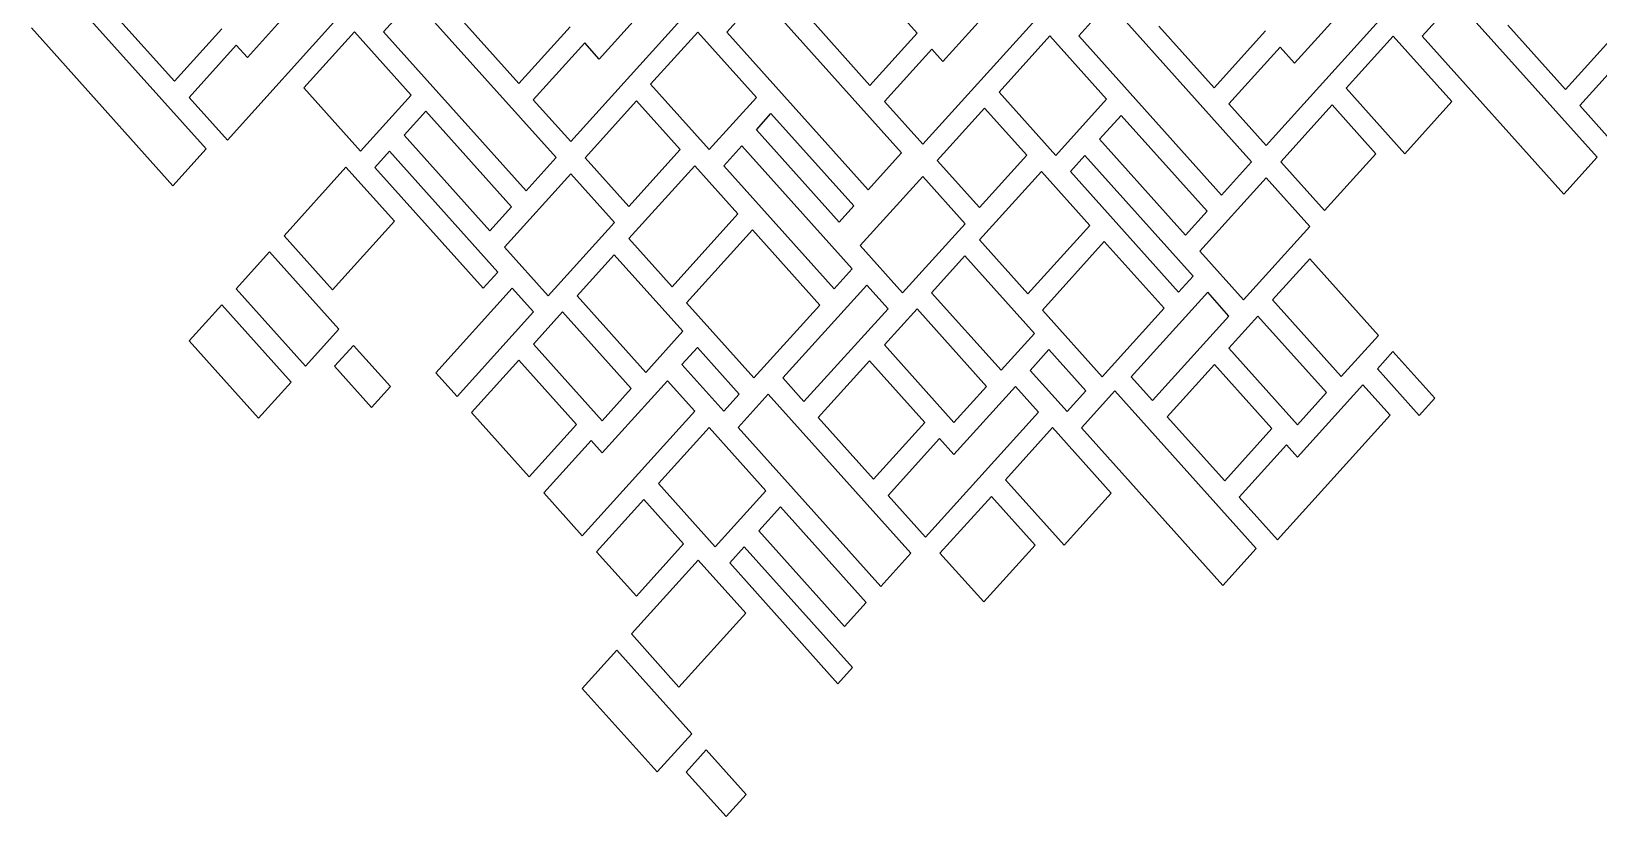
# Model space of a CAD drawing. Extents: x 373 to 1584, y 656 to 1958.
# Drawn here: x 574 to 1146, y 656 to 943 of the extents above; entities that cross this region are included whole.
import ezdxf

# ---------------------------------------------------------------- set-up
doc = ezdxf.new("R2010")
doc.units = 0
doc.layers.add('LAYER_01', color=7, linetype='CONTINUOUS')

msp = doc.modelspace()

# ---------------------------------------------------------------- linework, layer by layer
at = {"layer": 'LAYER_01'}
for p, q in [((897.37, 942.24), (876.34, 965.7)), ((637.78, 899.95), (586.12, 957.56)), ((652.8, 933.36), (676.64, 959.74)), ((803.75, 957.64), (781.24, 932.73)), ((840, 956.06), (827.83, 942.58)), ((891.66, 898.44), (840, 956.06)), ((906.69, 931.85), (930.52, 958.23)), ((1057.63, 956.14), (1035.13, 931.23)), ((713.48, 954.85), (702.5, 942.69)), ((765.57, 896.75), (713.48, 954.85)), ((967.36, 953.34), (956.38, 941.19)), ((1019.45, 895.24), (967.36, 953.34)), ((1093.88, 954.55), (1081.71, 941.08)), ((1145.54, 896.93), (1093.88, 954.55)), ((605.19, 948.09), (626.22, 924.63)), ((686.62, 948.61), (645.51, 903.12)), ((731.73, 946.3), (751.92, 923.77)), ((751.92, 923.77), (770.67, 944.53)), ((770.88, 902.63), (812.14, 948.29)), ((859.07, 946.59), (880.1, 923.12)), ((940.5, 947.1), (899.39, 901.61)), ((985.61, 944.79), (1005.8, 922.27)), ((1024.76, 901.12), (1066.02, 946.78)), ((1112.95, 945.08), (1133.99, 921.62)), ((573.95, 944.09), (625.6, 886.47)), ((626.22, 924.63), (643.49, 943.74)), ((673.38, 922.21), (691.9, 942.71)), ((691.9, 942.71), (712.63, 919.59)), ((702.5, 942.69), (754.59, 884.59)), ((775.96, 938.63), (757.21, 917.88)), ((781.24, 932.73), (775.96, 938.63)), ((800.04, 923.57), (817.23, 942.6)), ((817.23, 942.6), (838.66, 918.71)), ((827.83, 942.58), (879.48, 884.96)), ((880.1, 923.12), (897.37, 942.24)), ((927.26, 920.7), (945.78, 941.21)), ((945.78, 941.21), (966.52, 918.08)), ((956.38, 941.19), (1008.47, 883.09)), ((1005.8, 922.27), (1024.55, 943.02)), ((1053.92, 922.06), (1071.11, 941.1)), ((1071.11, 941.1), (1092.54, 917.2)), ((1081.71, 941.08), (1133.37, 883.46)), ((1133.99, 921.62), (1151.26, 940.73)), ((631.51, 918.73), (648.78, 937.85)), ((648.78, 937.85), (652.8, 933.36)), ((885.39, 917.23), (902.66, 936.34)), ((902.66, 936.34), (906.69, 931.85)), ((1029.84, 937.13), (1011.09, 916.37)), ((1035.13, 931.23), (1029.84, 937.13)), ((1139.27, 915.72), (1156.54, 934.84)), ((694.11, 899.08), (673.38, 922.21)), ((821.46, 899.68), (800.04, 923.57)), ((1075.34, 898.17), (1053.92, 922.06)), ((645.51, 903.12), (631.51, 918.73)), ((712.63, 919.59), (694.11, 899.08)), ((757.21, 917.88), (770.88, 902.63)), ((776.17, 896.73), (794.92, 917.48)), ((794.92, 917.48), (810.86, 899.7)), ((838.66, 918.71), (821.46, 899.68)), ((899.39, 901.61), (885.39, 917.23)), ((947.99, 897.58), (927.26, 920.7)), ((966.52, 918.08), (947.99, 897.58)), ((1011.09, 916.37), (1024.76, 901.12)), ((1030.05, 895.22), (1048.8, 915.98)), ((1048.8, 915.98), (1064.75, 898.19)), ((1092.54, 917.2), (1075.34, 898.17)), ((1153.28, 900.1), (1139.27, 915.72)), ((717.92, 913.69), (710.01, 904.94)), ((749.28, 878.72), (717.92, 913.69)), ((838.63, 906.94), (843.94, 912.81)), ((843.94, 912.81), (874.18, 879.09)), ((921.95, 914.83), (904.68, 895.71)), ((937.4, 897.6), (921.95, 914.83)), ((971.8, 912.18), (963.9, 903.43)), ((1003.16, 877.21), (971.8, 912.18)), ((710.01, 904.94), (741.37, 869.97)), ((868.87, 873.21), (838.63, 906.94)), ((625.6, 886.47), (637.78, 899.95)), ((704.7, 899.06), (699.4, 893.19)), ((744.23, 854.98), (704.7, 899.06)), ((810.86, 899.7), (792.11, 878.94)), ((826.75, 893.78), (833.32, 901.06)), ((833.32, 901.06), (873.65, 856.08)), ((879.48, 884.96), (891.66, 898.44)), ((963.9, 903.43), (995.25, 868.46)), ((688.8, 893.21), (666.22, 868.22)), ((706.48, 873.49), (688.8, 893.21)), ((699.4, 893.19), (738.92, 849.1)), ((754.59, 884.59), (765.57, 896.75)), ((792.11, 878.94), (776.17, 896.73)), ((792.09, 867.17), (816.15, 893.8)), ((816.15, 893.8), (831.9, 876.23)), ((867.07, 848.8), (826.75, 893.78)), ((904.68, 895.71), (920.13, 878.49)), ((920.13, 878.49), (937.4, 897.6)), ((958.59, 897.56), (953.28, 891.68)), ((998.11, 853.47), (958.59, 897.56)), ((1008.47, 883.09), (1019.45, 895.24)), ((1045.99, 877.44), (1030.05, 895.22)), ((1064.75, 898.19), (1045.99, 877.44)), ((1133.37, 883.46), (1145.54, 896.93)), ((746.66, 864.07), (770.86, 890.85)), ((770.86, 890.85), (786.8, 873.07)), ((899.37, 889.84), (876.58, 864.61)), ((914.82, 872.61), (899.37, 889.84)), ((942.68, 891.7), (920.1, 866.71)), ((960.36, 871.98), (942.68, 891.7)), ((953.28, 891.68), (992.8, 847.6)), ((1000.54, 862.56), (1024.74, 889.35)), ((1024.74, 889.35), (1040.68, 871.56)), ((741.37, 869.97), (749.28, 878.72)), ((831.9, 876.23), (807.84, 849.6)), ((874.18, 879.09), (868.87, 873.21)), ((995.25, 868.46), (1003.16, 877.21)), ((683.9, 848.5), (706.48, 873.49)), ((786.8, 873.07), (762.6, 846.28)), ((813.13, 843.71), (837.19, 870.34)), ((837.19, 870.34), (861.76, 842.93)), ((892.02, 847.38), (914.82, 872.61)), ((937.78, 846.99), (960.36, 871.98)), ((1040.68, 871.56), (1016.48, 844.78)), ((666.22, 868.22), (683.9, 848.5)), ((762.6, 846.28), (746.66, 864.07)), ((807.84, 849.6), (792.09, 867.17)), ((876.58, 864.61), (892.02, 847.38)), ((920.1, 866.71), (937.78, 846.99)), ((943.07, 841.1), (965.65, 866.08)), ((965.65, 866.08), (987.49, 841.72)), ((648.74, 848.87), (660.91, 862.34)), ((660.91, 862.34), (686.26, 834.07)), ((773.2, 846.26), (786.78, 861.3)), ((786.78, 861.3), (811.84, 833.34)), ((902.62, 847.36), (914.79, 860.84)), ((914.79, 860.84), (940.14, 832.56)), ((1016.48, 844.78), (1000.54, 862.56)), ((1027.08, 844.76), (1040.66, 859.79)), ((1040.66, 859.79), (1065.72, 831.83)), ((738.92, 849.1), (744.23, 854.98)), ((873.65, 856.08), (867.07, 848.8)), ((992.8, 847.6), (998.11, 853.47)), ((674.09, 820.6), (648.74, 848.87)), ((749.51, 849.08), (721.63, 818.22)), ((757.29, 840.41), (749.51, 849.08)), ((848.3, 816.28), (878.94, 850.18)), ((878.94, 850.18), (886.71, 841.51)), ((927.97, 819.09), (902.62, 847.36)), ((1003.4, 847.58), (975.51, 816.71)), ((1011.17, 838.9), (1003.4, 847.58)), ((643.43, 842.99), (631.54, 829.84)), ((668.78, 814.72), (643.43, 842.99)), ((798.26, 818.31), (773.2, 846.26)), ((837.7, 816.3), (813.13, 843.71)), ((861.76, 842.93), (837.7, 816.3)), ((886.71, 841.51), (855.94, 807.75)), ((897.31, 841.49), (885.42, 828.33)), ((922.66, 813.21), (897.31, 841.49)), ((987.49, 841.72), (964.91, 816.73)), ((1052.14, 816.8), (1027.08, 844.76)), ((729.41, 809.54), (757.29, 840.41)), ((757.27, 828.64), (767.89, 840.39)), ((767.89, 840.39), (792.95, 812.43)), ((964.91, 816.73), (943.07, 841.1)), ((983.29, 808.04), (1011.17, 838.9)), ((1011.15, 827.13), (1021.77, 838.88)), ((1021.77, 838.88), (1046.83, 810.93)), ((631.54, 829.84), (656.89, 801.56)), ((686.26, 834.07), (674.09, 820.6)), ((811.84, 833.34), (798.26, 818.31)), ((940.14, 832.56), (927.97, 819.09)), ((1065.72, 831.83), (1052.14, 816.8)), ((691.55, 828.17), (684.68, 820.57)), ((705.03, 813.13), (691.55, 828.17)), ((782.33, 800.68), (757.27, 828.64)), ((811.45, 821.16), (817.13, 827.44)), ((817.13, 827.44), (832.39, 810.42)), ((885.42, 828.33), (910.77, 800.06)), ((945.43, 826.67), (938.56, 819.07)), ((958.91, 811.63), (945.43, 826.67)), ((1036.21, 799.17), (1011.15, 827.13)), ((1065.34, 819.66), (1071.01, 825.94)), ((1071.01, 825.94), (1086.27, 808.91)), ((684.68, 820.57), (698.17, 805.54)), ((751.96, 822.76), (734.69, 803.65)), ((773, 799.3), (751.96, 822.76)), ((826.72, 804.14), (811.45, 821.16)), ((879.98, 822.6), (861.23, 801.85)), ((900.18, 800.08), (879.98, 822.6)), ((938.56, 819.07), (952.05, 804.03)), ((1005.84, 821.25), (988.57, 802.14)), ((1026.88, 797.79), (1005.84, 821.25)), ((1080.6, 802.63), (1065.34, 819.66)), ((656.89, 801.56), (668.78, 814.72)), ((698.17, 805.54), (705.03, 813.13)), ((721.63, 818.22), (729.41, 809.54)), ((782.31, 788.91), (806.14, 815.29)), ((806.14, 815.29), (816.12, 804.16)), ((855.94, 807.75), (848.3, 816.28)), ((933.25, 813.19), (910.75, 788.29)), ((910.77, 800.06), (922.66, 813.21)), ((941.64, 803.84), (933.25, 813.19)), ((975.51, 816.71), (983.29, 808.04)), ((1036.19, 787.4), (1060.03, 813.78)), ((1060.03, 813.78), (1070, 802.65)), ((792.95, 812.43), (782.33, 800.68)), ((832.39, 810.42), (826.72, 804.14)), ((842.99, 810.4), (832, 798.24)), ((895.08, 752.3), (842.99, 810.4)), ((952.05, 804.03), (958.91, 811.63)), ((969.51, 811.61), (957.33, 798.13)), ((1021.16, 753.99), (969.51, 811.61)), ((1046.83, 810.93), (1036.21, 799.17)), ((1086.27, 808.91), (1080.6, 802.63)), ((734.69, 803.65), (755.73, 780.18)), ((816.12, 804.16), (775.02, 758.67)), ((861.23, 801.85), (881.42, 779.32)), ((900.38, 758.18), (941.64, 803.84)), ((988.57, 802.14), (1009.61, 778.68)), ((1070, 802.65), (1028.9, 757.16)), ((755.73, 780.18), (773, 799.3)), ((802.88, 777.76), (821.41, 798.26)), ((821.41, 798.26), (842.14, 775.14)), ((832, 798.24), (884.09, 740.14)), ((881.42, 779.32), (900.18, 800.08)), ((929.54, 779.12), (946.74, 798.15)), ((946.74, 798.15), (968.16, 774.26)), ((957.33, 798.13), (1008.99, 740.52)), ((1009.61, 778.68), (1026.88, 797.79)), ((761.01, 774.29), (778.28, 793.4)), ((778.28, 793.4), (782.31, 788.91)), ((905.46, 794.18), (886.71, 773.43)), ((910.75, 788.29), (905.46, 794.18)), ((1014.9, 772.78), (1032.17, 791.89)), ((1032.17, 791.89), (1036.19, 787.4)), ((950.96, 755.23), (929.54, 779.12)), ((775.02, 758.67), (761.01, 774.29)), ((823.61, 754.64), (802.88, 777.76)), ((842.14, 775.14), (823.61, 754.64)), ((886.71, 773.43), (900.38, 758.18)), ((905.67, 752.28), (924.42, 773.03)), ((924.42, 773.03), (940.37, 755.25)), ((968.16, 774.26), (950.96, 755.23)), ((1028.9, 757.16), (1014.9, 772.78)), ((780.3, 752.77), (797.57, 771.88)), ((797.57, 771.88), (812.09, 755.69)), ((847.43, 769.24), (839.52, 760.49)), ((878.78, 734.27), (847.43, 769.24)), ((812.09, 755.69), (794.82, 736.58)), ((839.52, 760.49), (870.87, 725.52)), ((794.82, 736.58), (780.3, 752.77)), ((817.37, 749.8), (792.99, 722.81)), ((834.75, 730.41), (817.37, 749.8)), ((834.21, 754.61), (828.9, 748.74)), ((873.73, 710.53), (834.21, 754.61)), ((884.09, 740.14), (895.08, 752.3)), ((921.62, 734.49), (905.67, 752.28)), ((940.37, 755.25), (921.62, 734.49)), ((1008.99, 740.52), (1021.16, 753.99)), ((828.9, 748.74), (868.42, 704.66)), ((870.87, 725.52), (878.78, 734.27)), ((810.36, 703.42), (834.75, 730.41)), ((792.99, 722.81), (810.36, 703.42)), ((787.68, 716.93), (775.05, 702.95)), ((815.06, 686.39), (787.68, 716.93)), ((868.42, 704.66), (873.73, 710.53)), ((775.05, 702.95), (802.43, 672.42)), ((802.43, 672.42), (815.06, 686.39)), ((820.34, 680.49), (813.02, 672.39)), ((834.94, 664.21), (820.34, 680.49)), ((813.02, 672.39), (827.63, 656.11)), ((827.63, 656.11), (834.94, 664.21))]:
    msp.add_line(p, q, dxfattribs=at)

doc.saveas('drawing.dxf')
